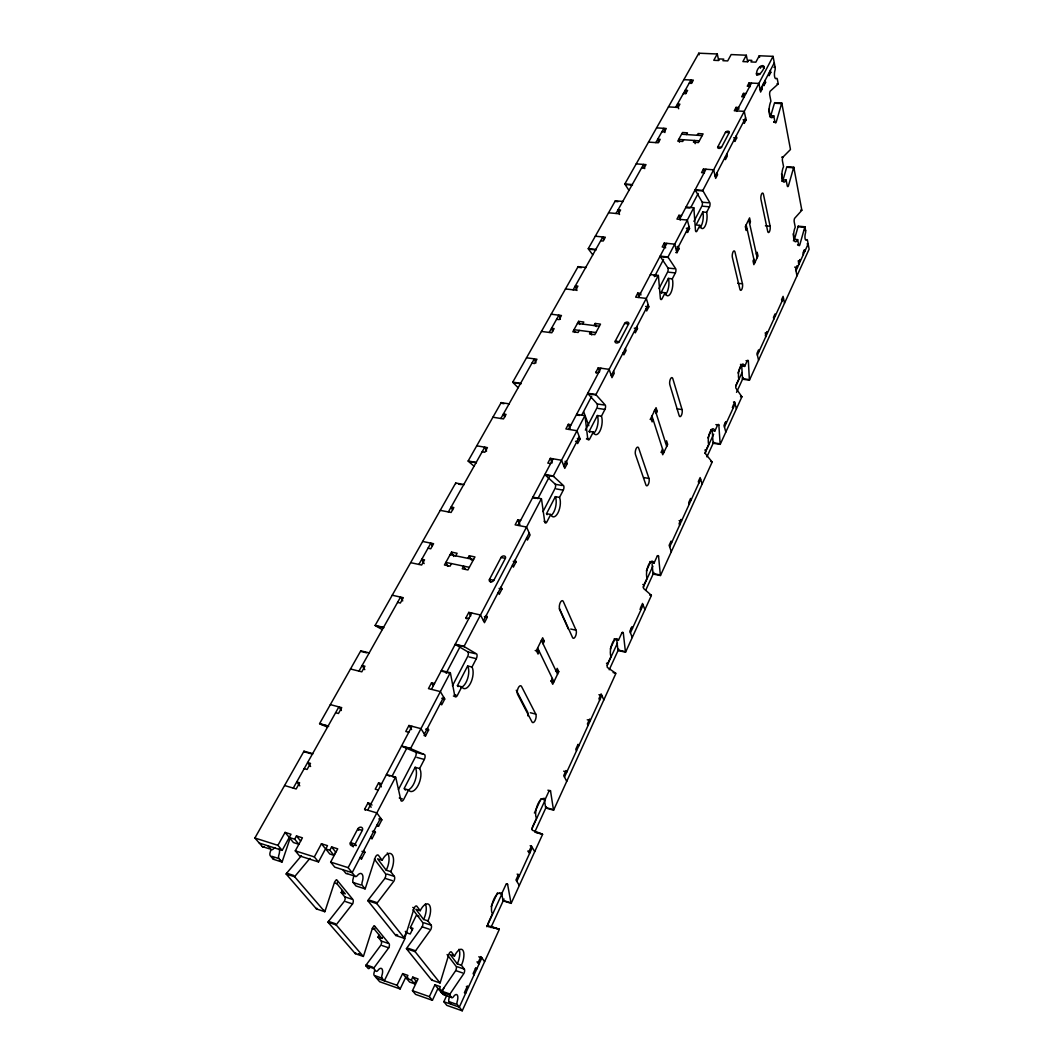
<?xml version="1.0" encoding="UTF-8"?>
<svg xmlns="http://www.w3.org/2000/svg" width="1064" height="1064" viewBox="0 0 1064 1064"><rect width="100%" height="100%" fill="white"/><g stroke="black" fill="none" stroke-linecap="round" stroke-linejoin="round"><path stroke-width="1.5" d="M794.303 239.972L798.04 226.685A2.381 0.771 -83.5 0 1 798.239 226.167L804.916 226.778L805.621 230.489A2.381 0.758 -83.4 0 1 805.435 233.202A4.735 1.503 -83.4 0 0 805.089 238.602A4.735 1.503 -83.4 0 0 806.672 239.786A2.367 0.745 -83.3 0 1 807.47 240.371L809.119 249.189L749.455 380.167L742.552 379.223A2.474 0.851 -81.8 0 1 742.473 378.664L741.661 364.713M804.916 226.778A2.381 0.758 -83.5 0 0 804.73 227.297L799.742 245.066A2.394 0.771 -83.3 0 1 798.665 244.92L797.548 244.813L798.625 244.959L797.654 239.639A8.445 2.74 -83.5 0 1 793.824 239.041A8.445 2.74 -83.5 0 1 795.247 227.164L794.196 221.764A2.434 0.785 -83.6 0 1 794.609 218.346L801.604 210.579A2.421 0.771 -83.7 0 0 801.83 210.207L793.797 167.248L786.881 166.729A2.487 0.825 -84.3 0 0 786.682 167.261L782.771 180.907M793.797 167.248A2.487 0.811 -84.3 0 0 793.584 167.78L788.384 186.014A2.5 0.825 -84.1 0 1 787.24 185.748L786.15 180.055A8.831 2.926 -84.3 0 1 782.093 179.018A8.831 2.926 -84.3 0 1 783.556 166.622L782.426 160.784A2.54 0.851 -84.5 0 1 782.851 157.219L790.22 149.785A2.527 0.838 -84.6 0 0 790.459 149.399L781.801 103.075L774.645 102.676A2.607 0.878 -85.2 0 0 774.432 103.221L770.336 117.213M781.801 103.075A2.607 0.865 -85.2 0 0 781.588 103.62L776.135 122.347A2.62 0.878 -85 0 1 774.924 121.921L773.728 121.855M492.313 926.957L499.016 929.111A3.245 1.29 -72.7 0 1 499.322 929.364L462.242 1010.8L457.254 1004.549A3.405 1.37 -71.4 0 1 457.241 1001.37A6.85 2.766 -71.3 0 0 457.227 995A6.85 2.766 -71.3 0 0 453.517 996.662A3.431 1.397 -71.3 0 1 451.641 997.5L449.527 994.853A3.445 1.397 -71.3 0 1 449.966 994.029L463.944 973.387A3.391 1.383 -71.7 0 0 464.343 969.131L461.417 965.248A11.943 4.921 -71.7 0 0 462.813 950.205A11.943 4.921 -71.7 0 0 454.488 956.071L451.469 952.067A3.445 1.436 -71.7 0 0 449.035 953.756L440.416 982.019A3.498 1.45 -71.2 0 1 440.044 982.95L415.093 951.642A3.604 1.556 -71.1 0 1 415.572 950.79L430.747 929.67A3.551 1.529 -71.6 0 0 431.159 925.175L427.914 920.879A12.502 5.48 -71.6 0 0 429.324 904.972A12.502 5.48 -71.6 0 0 420.227 910.704L416.889 906.262A3.618 1.609 -71.6 0 0 414.228 907.911L404.972 937.464A3.658 1.623 -71 0 1 404.573 938.435L395.821 935.509L367.798 900.663A3.764 1.769 -70.8 0 1 368.33 899.798L384.969 878.319A3.711 1.729 -71.4 0 0 385.381 873.557L374.342 859.074M301.458 855.682L286.682 873.172A3.671 1.889 -69.6 0 0 286.136 873.996L316.46 908.922L324.773 911.715A3.564 1.742 -69.8 0 0 325.172 910.771L334.562 882.109A3.525 1.716 -70.4 0 1 337.381 880.566L352.902 899.519A3.458 1.649 -70.5 0 1 352.543 903.921L336.69 924.151A3.511 1.676 -69.9 0 0 336.197 924.962L363.329 956.443A3.405 1.556 -70.1 0 0 363.702 955.539L372.453 928.087A3.365 1.543 -70.6 0 1 375.033 926.518L389.078 943.662A3.312 1.476 -70.6 0 1 388.719 947.825L374.116 967.641A3.365 1.503 -70.1 0 0 373.65 968.426L375.951 971.1A3.352 1.503 -70.2 0 0 377.414 970.94L379.01 969.158A6.677 2.979 -70.2 0 1 382.189 969.264A6.677 2.979 -70.2 0 1 382.016 975.076A3.325 1.476 -70.3 0 0 382.069 978.202L384.317 980.809L404.879 938.767L376.816 903.615L367.798 900.663M270.748 850.043A7.515 3.977 -69.5 0 1 270.203 852.184A3.737 1.968 -69.6 0 0 270.362 855.842L273.328 859.246L281.96 862.039A3.737 1.942 -69.6 0 0 282.399 861.069L290.007 838.538M760.201 73.695L756.517 73.522A1.995 1.157 -14.2 0 0 757.714 74.826A1.995 1.157 -14.2 0 0 760.201 73.695C770.349 62.151 757.009 63.84 756.517 73.522L756.837 75.145M350.322 843.021C348.912 845.893 353.913 846.997 354.937 844.444L362.319 830.399A2.873 2.274 -40.3 0 0 361.308 827.26A2.873 2.274 -40.3 0 0 357.717 829.002L350.322 843.021L353.288 846.864M501.556 892.656L502.979 900.383A3.179 1.277 -73.1 0 0 503.179 900.876L511.159 903.376L542.587 834.389A3.072 1.224 -74.4 0 0 542.308 834.096L532.399 830.292A3.112 1.25 -74.4 0 1 532.811 826.209L536.482 818.243A10.8 4.362 -74.7 0 1 537.905 803.998A10.8 4.362 -74.7 0 1 544.954 799.849L548.558 792.042A3.059 1.224 -75 0 1 550.527 790.898L553.44 809.677A3.032 1.197 -74.9 0 0 553.599 810.183L545.792 808.002A3.019 1.21 -74.8 0 1 545.619 807.496L544.143 798.16M553.599 810.183L615.857 673.512A2.833 1.091 -77.2 0 0 615.63 673.179L607.345 667.421A2.86 1.117 -77.3 0 1 607.757 663.524L610.975 656.528A9.948 3.897 -77.6 0 1 612.412 642.962A9.948 3.897 -77.6 0 1 618.423 640.368L621.589 633.506A2.82 1.104 -77.8 0 1 623.278 632.801L625.419 651.673A2.793 1.077 -77.6 0 0 625.552 652.205L618.064 650.516A2.793 1.091 -77.6 0 1 617.918 649.984L616.827 640.595M625.552 652.205L651.381 595.494A2.726 1.037 -78.5 0 0 651.181 595.135L643.627 588.538A2.753 1.051 -78.6 0 1 644.039 584.748L647.058 578.204A9.589 3.671 -78.9 0 1 648.495 564.971A9.589 3.671 -78.9 0 1 654.041 563.069L656.993 556.632A2.713 1.037 -79.1 0 1 658.549 556.126L660.358 574.986A2.7 1.011 -78.9 0 0 660.478 575.531L653.15 574.068A2.687 1.024 -78.9 0 1 653.017 573.523L652.099 564.146M660.478 575.531L712.122 462.135A2.567 0.918 -80.6 0 0 711.949 461.749L705.592 453.889A2.594 0.944 -80.7 0 1 706.004 450.272L708.677 444.446A9.044 3.259 -80.9 0 1 710.1 431.798A9.044 3.259 -80.9 0 1 714.875 430.987L717.508 425.268A2.567 0.918 -81.1 0 1 718.852 425.055L720.129 443.821A2.54 0.904 -80.9 0 0 720.222 444.366L713.173 443.262A2.54 0.918 -80.9 0 1 713.066 442.704L712.202 430.255M720.222 444.366L741.834 396.925A2.5 0.865 -81.5 0 0 741.674 396.513L735.862 388.107A2.527 0.878 -81.7 0 1 736.261 384.57L738.788 379.09A8.791 3.059 -81.8 0 1 740.212 366.748A8.791 3.059 -81.8 0 1 744.627 366.415L747.114 361.029A2.5 0.865 -82 0 1 748.351 360.949L749.375 379.622A2.474 0.851 -81.7 0 0 749.455 380.167M477.829 963.213L479.186 963.665L478.255 962.388L480.928 956.563L484.612 961.656M517.131 874.143L518.461 874.542L515.96 880.021L519.338 885.421M528.515 852.49L529.832 852.876L529.008 851.493L531.468 846.133L530.138 845.747M733.495 401.979L734.665 402.152L732.976 405.836L733.415 407.512L732.245 407.339M516.811 881.378L532.279 847.516M564.492 777.066L601.812 695.404L598.912 694.712M630.42 632.841L643.135 605.017M669.682 546.923L700.631 479.226M724.464 427.076L735.104 403.828M757.369 355.097L783.45 298.066M795.965 270.682L808.148 244.028L807.044 243.922M490.916 927.595L504.043 898.987M546.377 806.712L534.74 832.088L539.967 833.631M609.22 669.788L618.689 649.16M645.675 590.334L653.894 572.419M706.922 456.868L713.691 442.105M736.541 392.337L743.324 377.547M499.016 929.111L488.097 926.584A3.285 1.33 -72.6 0 1 488.496 922.395L492.446 913.83A11.372 4.615 -73 0 1 493.856 899.186A11.372 4.615 -73 0 1 501.556 894.039L505.427 885.647A3.219 1.303 -73.3 0 1 507.581 884.237L510.973 902.871A3.179 1.277 -73.2 0 0 511.159 903.376M486.833 926.704L502.128 893.481M531.641 829.401L545.42 799.476M607.251 665.226L617.452 643.082M643.228 587.115L652.87 566.168M704.807 453.41L713.651 434.192M735.929 385.833L742.06 372.52M462.242 1010.8L446.814 1005.374L443.848 1001.703L446.601 995.758M491.103 906.661L497.513 892.789M534.394 813.016L541.004 798.745L544.954 799.849M610.284 648.92L614.633 639.517A9.948 3.91 -77.6 0 0 614.207 638.733M646.34 570.956L650.317 562.337A9.576 3.684 -78.9 0 0 649.944 561.513M707.866 437.889L711.311 430.441A9.031 3.272 -81 0 0 710.991 429.563M737.884 372.972L741.129 365.95A8.791 3.072 -81.8 0 0 740.491 364.34M443.954 987.924L442.571 990.877L438.94 989.613L440.323 986.661L434.937 984.799L429.377 996.636L432.41 1000.306L437.929 988.509L434.937 984.799M414.441 983.735L415.825 980.822L412.766 977.111L411.369 980.024L414.441 983.735L409.6 982.059L406.514 978.348L407.911 975.422L402.644 973.6L397.005 985.264L400.144 988.948L405.743 977.324L402.644 973.6M432.41 1000.306L415.545 994.375L412.46 990.69L418.059 978.947L412.766 977.111M552.362 678.46L551.139 680.987L552.735 684.272L558.773 671.677L557.203 668.365L555.993 670.879M662.593 449.088L661.595 451.163L662.739 454.74L667.7 444.393L666.569 440.802L665.572 442.877M753.857 259.19L753.019 260.933L753.857 264.657L757.994 255.998L757.182 252.274L756.344 254.003M412.38 930.096L410.372 927.529L416.277 915.452L418.857 916.29M404.546 936.081L406.621 931.851L405.317 931.412M543.066 643.813L544.316 641.273L542.667 637.788L536.362 650.583L538.038 654.041L539.302 651.474L535.192 650.53M656.235 413.51L657.259 411.436L656.062 407.672L650.915 418.125L652.126 421.876L653.163 419.775L650.077 419.296M747.034 228.733L746.183 230.476L745.305 226.579L749.588 217.881L750.452 221.778L749.601 223.52M403.469 746.755L411.01 748.803L424.736 754.682A3.604 1.716 -73.8 0 1 424.323 759.457L419.628 768.541A12.755 6.065 -73.3 0 1 418.139 785.325A12.755 6.065 -73.3 0 1 408.563 789.98L403.775 799.29A3.684 1.756 -72.9 0 1 400.968 800.673L395.848 777.757A3.724 1.809 -73 0 0 395.569 777.119L386.471 774.539A3.724 1.822 -72.9 0 1 386.751 775.177M457.081 645.01L464.436 646.752L476.752 654.041A3.418 1.596 -76.2 0 1 476.326 658.669L472.004 667.035A12.076 5.652 -75.7 0 1 470.488 683.314A12.076 5.652 -75.7 0 1 461.816 686.785L457.4 695.351A3.485 1.636 -75.3 0 1 454.86 696.388L453.397 696.016M562.311 485.53L555.368 484.293L545.154 474.956A3.192 1.45 -80.1 0 1 544.861 474.478L553.307 475.967A3.205 1.436 -80.1 0 0 553.599 476.446L563.707 485.783A3.152 1.397 -79.8 0 1 563.268 490.172L559.531 497.407A11.119 4.934 -79.5 0 1 558.002 512.782A11.119 4.934 -79.5 0 1 550.726 514.471L546.909 521.865A3.205 1.436 -79.2 0 1 544.795 522.384L541.563 499.415A3.245 1.463 -79.5 0 0 541.377 498.737L532.878 497.181A3.232 1.476 -79.5 0 1 532.998 497.5M604.006 404.985L597.223 403.948L587.993 393.773A3.086 1.343 -81.6 0 1 587.727 393.268L595.973 394.491A3.086 1.33 -81.6 0 0 596.226 394.997L605.363 405.185A3.046 1.29 -81.4 0 1 604.924 409.441L601.453 416.17A10.72 4.589 -81.1 0 1 599.91 431.12A10.72 4.589 -81.1 0 1 593.273 432.024L589.722 438.9A3.086 1.33 -80.8 0 1 587.793 439.193L586.424 438.967M689.379 208.025L686.147 207.733A2.86 1.104 -84.4 0 0 686.027 207.041L693.781 207.733L668.019 256.943A2.926 1.157 -83.8 0 0 668.232 257.461L675.8 268.886A2.873 1.131 -83.5 0 1 675.374 272.929L672.315 278.835A10.108 3.99 -83.3 0 1 670.786 293.012A10.108 3.99 -83.3 0 1 665.146 292.746L662.034 298.758A2.913 1.157 -83.1 0 1 660.398 298.705L658.456 276.135A2.939 1.184 -83.5 0 0 658.323 275.443L650.383 274.579A2.939 1.197 -83.5 0 1 650.463 274.898M628.97 190.376L625.087 184.471A2.78 1.17 -85.2 0 1 624.861 183.939L698.822 53.2L717.282 53.985L713.771 60.302L718.533 60.515L719.41 58.932L723.773 59.119L722.895 60.701L727.683 60.914L731.154 54.57L746.316 55.222L742.885 61.592L747.713 61.805L748.577 60.209L751.849 60.355L750.985 61.951L755.852 62.164L759.257 55.767L773.062 56.352L702.852 190.429A2.846 1.077 -84.6 0 0 703.038 190.961L709.914 202.878A2.806 1.051 -84.3 0 1 709.475 206.815L706.629 212.348A9.842 3.711 -84.2 0 1 705.086 226.153A9.842 3.711 -84.2 0 1 699.913 225.355L697 230.994A2.833 1.077 -84 0 1 695.497 230.782L693.901 208.424A2.873 1.104 -84.4 0 0 693.781 207.733M419.628 768.541L415.146 767.29L404.067 788.69L408.563 789.98M458.092 686.613A12.063 5.679 -75.7 0 1 457.427 685.695L467.641 665.984L472.004 667.035M547.069 514.697A11.105 4.961 -79.5 0 1 546.524 513.686L555.355 496.649L559.531 497.407M589.656 432.423A10.707 4.602 -81.1 0 1 589.163 431.372L597.37 415.532L601.453 416.17M661.609 293.385A10.108 4.003 -83.3 0 1 661.223 292.294L668.418 278.396L672.315 278.835M706.629 212.348L702.812 212.002L696.069 224.996L699.913 225.355M398.481 789.515L415.386 757.009A3.604 1.729 -73.7 0 0 415.811 752.235L401.966 746.343A3.644 1.782 -73.8 0 1 401.554 745.957L410.611 748.418A3.658 1.769 -73.9 0 0 411.01 748.803M452.413 685.828L467.615 656.594A3.418 1.609 -76.1 0 0 468.04 651.966L455.605 644.664A3.458 1.663 -76.3 0 1 455.246 644.239L464.077 646.327A3.471 1.649 -76.3 0 0 464.436 646.752M542.986 511.651L554.942 488.669A3.152 1.41 -79.8 0 0 555.368 484.293M585.373 430.149L596.784 408.204A3.046 1.303 -81.4 0 0 597.223 403.948M658.988 288.583L667.58 272.078A2.873 1.144 -83.5 0 0 668.006 268.048L660.345 256.65A2.913 1.17 -83.8 0 1 660.119 256.118L668.019 256.943M693.928 221.405L701.868 206.15A2.793 1.064 -84.4 0 0 702.293 202.227L695.337 190.323A2.833 1.077 -84.7 0 1 695.138 189.791L702.852 190.429M380.606 818.123L352.171 872.679L334.748 867.133L330.665 862.093L337.714 848.846L331.596 846.944L329.84 850.229L333.91 855.296L335.652 852.011L331.596 846.944M424.39 734.12L443.648 697.173M483.468 620.764L529.22 533.011M563.96 466.338L579.335 436.865M611.268 375.592L648.202 304.73M676.451 250.532L688.993 226.459M715.168 176.238L745.611 117.825M760.161 89.921L774.273 62.829M360.018 858.382L361.561 858.861L364.992 852.277L363.688 850.588M370.538 838.193L372.067 838.658L375.446 832.181L374.169 830.465M376.988 825.81L378.518 826.263L381.856 819.852L376.829 812.909L364.606 809.278L367.984 802.894L371.03 803.786L371.974 805.102M424.031 735.53L425.534 735.929L428.646 729.957L427.515 728.135M434.498 683.554L431.532 682.809L428.473 688.608L440.363 691.6L444.739 699.021L441.706 704.86L440.602 703.011M486.315 615.311L487.299 617.226L484.466 622.679L480.489 614.992L468.812 612.385L465.912 617.852L466.431 618.809M501.038 587.075L501.982 589.017L499.216 594.337L498.258 592.409M515.176 559.943L516.093 561.898L513.38 567.099L512.462 565.144M565.051 461.337L566.447 461.563L567.245 463.585L564.771 468.359L561.526 460.247L550.341 458.345L547.814 463.119L550.607 463.598M571.115 424.749L568.349 424.31L565.902 428.938L576.994 430.721L580.106 438.9L577.672 443.555L576.901 441.52L575.504 441.294M636.831 326.542L637.482 328.63L635.301 332.833L634.636 330.744M640.94 294.954L640.462 293.371L637.802 293.065L635.647 297.149L646.3 298.399L648.827 306.818L646.686 310.941L646.048 308.853M675.72 252.501L677.023 252.647L679.045 248.75L678.473 246.635L677.169 246.502M686.267 232.271L687.557 232.391L689.539 228.574L687.331 220.062L676.957 219.104L678.952 215.314L681.545 215.553M736.221 135.846L736.687 137.974L734.878 141.446L734.413 139.317M738.908 109.153L738.562 107.531L736.075 107.384L734.28 110.776L744.255 111.361L746.064 119.966L744.295 123.371L743.842 121.23M761.877 86.623L762.303 88.764L760.587 92.063L758.885 83.444L749.016 82.952L747.261 86.237L749.734 86.37M765.149 80.345L765.561 82.487L763.859 85.758L763.447 83.617M770.363 70.33L770.775 72.485L769.086 75.717L768.687 73.562M376.816 903.615A3.777 1.756 -70.9 0 1 377.334 902.738L393.906 881.152A3.724 1.716 -71.5 0 0 394.318 876.377L390.714 871.602A13.114 6.145 -71.6 0 0 392.137 854.725A13.114 6.145 -71.6 0 0 382.149 860.257L378.412 855.31A3.791 1.809 -71.5 0 0 375.486 856.906L365.511 887.868A3.844 1.822 -70.9 0 1 365.085 888.879L362.358 885.474A3.844 1.822 -71 0 1 362.279 881.724A7.741 3.697 -70.9 0 0 362.106 874.209A7.741 3.697 -70.9 0 0 357.358 875.526A3.884 1.862 -71 0 1 354.964 876.191L348.154 867.652L395.569 777.119M410.611 748.418L450.258 672.714L441.361 670.546A3.511 1.702 -75.5 0 1 441.507 670.852M464.077 646.327L541.377 498.737M553.307 475.967L584.894 415.625L576.608 414.335A3.112 1.37 -81.2 0 1 576.781 415.027L579.534 415.452M595.973 394.491L658.323 275.443M493.816 580.306L505.36 558.374A2.5 1.875 -25.7 0 0 504.23 555.98A2.5 1.875 -25.7 0 0 501.038 557.483L489.48 579.388A2.527 1.902 -26.7 0 0 490.597 581.848A2.527 1.902 -26.7 0 0 493.816 580.306L489.48 579.388L490.77 581.981M619.301 341.65L628.625 323.948A2.234 1.516 -18.2 0 0 627.441 322.113A2.234 1.516 -18.2 0 0 624.595 323.443L615.258 341.118A2.261 1.543 -18.6 0 0 616.442 342.994A2.261 1.543 -18.6 0 0 619.301 341.65L615.258 341.118M721.552 147.204L729.226 132.614A2.048 1.237 -14.9 0 0 728.029 131.191A2.048 1.237 -14.9 0 0 725.449 132.362L717.761 146.938A2.062 1.264 -15.1 0 0 718.958 148.388A2.062 1.264 -15.1 0 0 721.552 147.204L717.761 146.938M392.244 775.856L406.874 747.992M446.122 673.273L460.513 645.888M537.825 498.71L549.263 476.938M581.808 414.973L591.69 396.18M654.48 276.653L663.55 259.377M690.696 207.706L698.17 193.488M367.652 810.183L411.954 726.26M431.439 689.352L471.724 613.037M517.982 525.39L553.134 458.81M568.668 429.377L600.961 368.211M638.294 297.468L666.862 243.363M679.537 219.344L705.991 169.216M736.767 110.922L751.477 83.072M381.604 783.769L378.571 782.891L375.246 789.182L378.279 790.06M425.534 735.929L420.958 728.654L408.962 725.475L405.783 731.473L408.776 732.271M520.655 520.336L517.809 519.791L515.136 524.845L526.547 527.052L530.098 534.979L527.451 540.06L526.56 538.091M596.279 373.264L595.907 372.227L598.234 367.825L609.14 369.354L611.973 377.654L614.247 373.278L613.556 371.203M677.023 252.647L674.709 244.148L664.255 243.097L662.194 246.994L664.801 247.26M717.043 172.634L717.548 174.775L715.673 178.38L713.651 169.814L703.45 169.03L701.548 172.634L704.089 172.833M745.944 93.552L743.47 93.419L741.701 96.758L744.175 96.891M318.495 861.946L325.518 848.833L321.434 843.765L314.346 856.906L318.495 861.946L299.503 855.882L295.287 850.854L302.415 837.82L296.457 835.958L294.675 839.19L298.864 844.257L293.438 842.542L285.086 832.394L277.904 845.335L282.186 850.362L291.004 834.256L285.086 832.394M333.91 855.296L329.813 854.006L325.73 848.939L327.499 845.654L321.434 843.765M467.894 558.361L469.304 555.767L474.956 556.938L467.934 569.945L462.255 568.761L463.678 566.141L465.168 569.067M594.071 325.557L595.202 323.456L600.495 324.134L594.816 334.655L589.509 333.963L590.653 331.848L591.73 334.974M697.199 135.274L698.13 133.545L703.091 133.878L698.41 142.563L693.435 142.217L694.38 140.475L695.151 143.68M451.469 563.587L450.045 566.181L444.433 564.997L451.535 552.11L457.121 553.267L455.711 555.834M579.228 330.372L578.071 332.473L572.831 331.795L578.577 321.355L583.803 322.02L582.66 324.094M683.66 139.743L682.716 141.472L677.781 141.14L682.529 132.508L687.45 132.84L686.506 134.556M293.265 788.105L338.884 706.882L341.371 710.499M358.967 671.118L400.543 597.09L402.737 600.881M418.897 564.425L430.853 543.145L432.21 545.726M448.37 511.944L484.758 447.159L486.567 451.163M500.865 418.498L534.341 358.874L535.937 362.957M549.197 332.447L558.879 315.183L560.382 319.306M573.124 289.834L602.822 236.966L603.7 239.746M616.016 213.465L643.56 164.428L644.731 168.631M655.823 142.603L663.843 128.332L664.933 132.548M675.64 107.318L690.975 80.013L691.64 82.832M269.564 848.873L262.303 846.558L254.881 838.02L303.998 751.184L312.63 753.631A3.631 1.929 -72 0 1 312.803 753.924M327.513 727.084L320.038 724.012A3.551 1.902 -72.9 0 1 319.599 723.613L360.776 650.822L369.208 652.884A3.431 1.809 -74.9 0 1 369.368 653.19M382.282 629.569L375.552 625.832A3.378 1.782 -75.7 0 1 375.153 625.406L455.698 483.016L463.784 484.492A3.165 1.583 -79.4 0 1 463.917 484.812M474.065 466.165L468.479 461.47A3.112 1.556 -80.1 0 1 468.147 460.991L501.171 402.618L509.084 403.841A3.046 1.463 -81.3 0 1 509.204 404.16M518.128 387.722L513.048 382.628A3.006 1.436 -81.8 0 1 512.755 382.136L578.098 266.638L585.692 267.463A2.873 1.277 -83.9 0 1 585.772 267.796M592.768 254.828L588.512 249.162A2.846 1.25 -84.3 0 1 588.272 248.643L615.338 200.79L622.773 201.442A2.806 1.184 -84.9 0 1 622.852 201.761M447.093 954.528L456.11 966.338A3.378 1.397 -71.6 0 1 455.711 970.594L441.666 991.143A3.431 1.41 -71.1 0 0 441.214 991.954L443.356 994.614A3.418 1.41 -71.2 0 0 444.725 994.401M412.965 909.747L422.581 922.355A3.538 1.543 -71.5 0 1 422.169 926.85L406.927 947.878A3.591 1.569 -71 0 0 406.435 948.716L431.638 980.05L440.044 982.95M369.527 968.187A3.338 1.503 -70.1 0 1 368.064 968.346L365.737 965.673A3.352 1.516 -70 0 1 366.202 964.888L380.872 945.164A3.298 1.49 -70.5 0 0 381.231 941.002L378.013 937.105A11.624 5.32 -70.5 0 0 378.864 935.203M363.329 956.443L355.336 953.69L327.978 922.195A3.498 1.689 -69.8 0 1 328.483 921.384L344.404 901.235A3.445 1.663 -70.4 0 0 344.763 896.846L341.198 892.55A12.156 5.919 -70.4 0 0 342.116 890.568M309.93 858.382L295.22 875.951A3.684 1.875 -69.7 0 0 294.675 876.789L324.773 911.715M773.914 67.298L775.124 67.351A2.687 0.904 -85.7 0 1 774.951 70.437A5.333 1.796 -85.6 0 0 774.592 76.581A5.333 1.796 -85.6 0 0 776.441 78.443A2.66 0.891 -85.5 0 1 777.372 79.374L778.196 83.803A2.647 0.891 -85.5 0 1 777.944 84.176L770.15 91.225A2.673 0.904 -85.4 0 0 769.711 94.962L770.934 101.253A9.257 3.139 -85.2 0 0 769.432 114.22A9.257 3.139 -85.2 0 0 773.741 115.776L774.924 121.921M760.082 66.753L763.766 66.926M769.551 72.419L770.775 72.485M764.338 82.433L765.561 82.487M776.999 83.75L778.196 83.803M683.859 79.654L693.356 80.133L691.534 83.364L689.153 83.245M761.066 88.711L762.303 88.764M683.367 93.566L685.748 93.699L687.583 90.427L685.203 90.294L685.974 93.472M775.629 103.288L781.588 103.62M668.445 106.892L678.047 107.451L679.909 104.139L677.502 103.993L678.686 108.754M769.631 116.402A9.244 3.152 -85.2 0 0 770.136 115.564L773.741 115.776M743.084 119.78L746.064 119.966M773.741 122.187L774.938 122.267M656.594 127.853L666.264 128.491L664.348 131.896L661.928 131.737M725.449 132.362L729.226 132.614M681.612 134.237L702.174 135.607M733.695 137.775L736.687 137.974M699.367 140.82L678.752 139.411L679.47 142.23M648.535 142.097L658.257 142.775L660.185 139.331L657.752 139.158L658.589 142.323M781.668 157.14L782.851 157.219M787.826 167.354L793.584 167.78M636.219 163.869L646.021 164.614L644.026 168.152L641.579 167.966M781.708 181.252A8.818 2.939 -84.3 0 0 782.665 179.776L786.15 180.055M624.861 183.939L632.255 184.564A2.78 1.157 -85.2 0 0 632.468 185.083L626.31 184.577M696.614 190.429L703.038 190.961M800.7 210.113L801.83 210.207M702.293 202.227L708.637 202.772M703.131 206.256L709.475 206.815M617.945 201.681L615.484 201.468A2.793 1.197 -84.9 0 0 615.338 200.79M799.157 226.792L804.73 227.297M765.428 225.821L770.11 226.26A3.804 1.29 -83.7 0 1 769.485 231.58A3.804 1.29 -83.7 0 1 767.689 231.3L760.973 199.447A3.884 1.343 -84.1 0 1 761.598 193.981A3.884 1.343 -84.1 0 1 763.46 194.38L770.11 226.26M804.504 230.383L805.621 230.489M608.555 212.787L618.503 213.704L620.591 209.994L618.091 209.768L619.514 214.489M686.307 228.268L689.539 228.574M793.372 240.81A8.445 2.753 -83.5 0 0 794.289 239.32L797.654 239.639M803.666 251.303L804.77 251.423L804.437 249.694L802.974 252.873L803.307 254.602M595.308 236.208L605.336 237.219L603.195 241.023L600.681 240.77M675.8 248.417L679.045 248.75M798.04 261.052L800.261 261.279L799.929 259.55L798.452 262.768L798.798 264.484M794.662 267.157L797.441 267.45L797.096 265.721L795.619 268.966L796.976 275.829M588.272 248.643L595.813 249.428A2.86 1.25 -84.2 0 0 596.053 249.947L589.762 249.295M661.648 256.783L668.232 257.461M668.006 268.048L674.51 268.74M668.87 272.224L675.374 272.929M737.684 283.29L742.459 283.809A3.884 1.37 -83 0 1 741.834 289.262A3.884 1.37 -83 0 1 739.892 289.155L732.404 257.568A3.977 1.423 -83.5 0 1 733.029 251.969A3.977 1.423 -83.5 0 1 735.038 252.195L742.459 283.809M581.409 267.663L578.244 267.317A2.873 1.29 -83.9 0 0 578.098 266.638M653.828 275.629L657.126 275.988M661.223 292.294L665.146 292.746M565.476 288.929L575.691 290.126L577.925 286.123L575.371 285.83L576.981 290.499M645.649 306.445L648.827 306.818M765.043 333.059L767.317 333.338L766.931 331.636L765.349 335.094L765.734 336.796M551.179 314.213L561.46 315.503L559.159 319.626L556.578 319.306M624.595 323.443L628.625 323.948M634.277 328.217L637.482 328.63M577.446 323.429L599.378 326.236M595.973 332.54L574.001 329.694L574.972 332.447M541.443 331.423L551.79 332.779L554.118 328.616L551.538 328.271L552.682 331.356M746.024 360.643L748.351 360.949M741.129 365.95L744.627 366.415M742.473 378.664L748.218 379.462M526.534 357.783L536.961 359.233L534.554 363.529L531.933 363.17M595.907 372.227L598.633 372.613M740.517 396.353L741.674 396.513M740.664 396.752L741.834 396.925M512.755 382.136L520.615 383.306A3.019 1.436 -81.8 0 0 520.828 383.705M514.351 382.827L520.908 383.798M589.363 393.973L596.226 394.997M677.076 408.829L682.051 409.574A4.096 1.556 -81.3 0 1 681.412 415.293A4.096 1.556 -81.3 0 1 679.151 415.598L669.855 384.796A4.189 1.623 -81.8 0 1 670.493 378.917A4.189 1.623 -81.8 0 1 672.834 378.718L682.051 409.574M654.187 410.97L657.259 411.436M725.01 423.153L726.18 423.326L725.741 421.663L724.012 425.414L725.821 432.064M715.899 424.603L718.852 425.055M598.141 408.403L604.924 409.441M711.311 430.441L714.875 430.987M504.004 403.695L501.37 403.283A3.046 1.476 -81.3 0 0 501.171 402.618M713.066 442.704L718.945 443.635M589.163 431.372L593.273 432.024M704.807 450.072L706.004 450.272M492.911 417.221L503.511 418.923L506.052 414.401L503.392 413.976L504.695 417.008M586.982 438.448L588.352 438.674M577.34 438.448L580.106 438.9M660.864 452.2L663.737 452.666L651.953 416.024M710.765 461.563L711.949 461.749M476.752 445.803L487.432 447.625L484.825 452.28L482.138 451.814M564.465 463.119L567.245 463.585M643.88 477.576L648.96 478.441A4.216 1.663 -80.2 0 1 648.335 484.306A4.216 1.663 -80.2 0 1 645.888 484.865L635.514 454.634A4.322 1.742 -80.7 0 1 636.152 448.596A4.322 1.742 -80.7 0 1 638.693 448.157L648.96 478.441M468.147 460.991L476.193 462.414A3.126 1.543 -80.1 0 0 476.419 462.787L469.809 461.709M546.563 475.209L553.599 476.446M556.326 488.921L563.268 490.172M679.085 520.615L681.505 521.067L680.987 519.445L679.111 523.541L679.63 525.164M458.611 484.173L461.311 484.665M533.077 497.859L535.897 498.378M546.524 513.686L550.726 514.471M544.103 521.333L545.513 521.599M440.23 510.361L451.096 512.462L453.849 507.555L451.136 507.023L452.599 509.975M657.313 555.887L658.549 556.126M650.317 562.337L654.041 563.069M653.017 573.523L659.135 574.746M642.802 584.495L644.039 584.748M422.634 541.456L433.593 543.704L430.747 548.785L428.007 548.213M501.038 557.483L505.36 558.374M513.234 561.313L516.093 561.898M649.944 594.882L651.181 595.135M650.157 595.242L651.381 595.494M450.139 554.677L473.573 559.531M469.357 567.338L445.883 562.417L447.904 566.287M639.876 609.167L641.113 609.433L640.515 607.863L642.536 603.448L644.917 609.712M410.638 562.67L421.663 565.011L424.549 559.85L421.783 559.278L424.137 563.614M499.096 588.405L501.982 589.017M631.218 628.066L632.468 628.345L631.856 626.789L629.795 631.284L632.269 637.469M622.014 632.521L623.278 632.801M570.743 629.037L576.063 630.221A4.535 1.889 -77.5 0 1 575.424 636.392A4.535 1.889 -77.5 0 1 572.538 637.536L559.664 608.914A4.628 1.982 -77.8 0 1 560.302 602.557A4.628 1.982 -77.8 0 1 563.308 601.506L576.063 630.221M614.633 639.517L618.423 640.368M392.23 595.228L403.336 597.715L400.357 603.035L397.564 602.397M484.399 616.575L487.299 617.226M617.918 649.984L624.169 651.394M465.912 617.852L468.838 618.503M541.576 640.648L544.316 641.273M606.48 663.231L607.757 663.524M613.103 672.581L615.63 673.179M486.873 925.574L490.983 926.531A3.232 1.303 -72.6 0 1 491.289 926.784L499.322 929.364M375.153 625.406L383.532 627.374A3.378 1.769 -75.8 0 0 383.825 627.72L376.935 626.164M555.568 670.905L558.773 671.677M468.04 651.966L475.302 653.695M469.064 656.94L476.326 658.669M550.886 681.013L553.945 681.745L537.626 648.016M366.668 652.844L361.055 651.474A3.431 1.822 -74.8 0 0 360.776 650.822M441.613 671.198L449.008 673.02M457.427 685.695L461.816 686.785M587.248 719.796L590.321 720.554L589.616 719.064L587.408 723.919L588.099 725.409M530.337 712.734L535.764 714.104A4.721 2.008 -75.8 0 1 535.139 720.434A4.721 2.008 -75.8 0 1 532 721.937L517.636 694.42A4.828 2.115 -76.1 0 1 518.261 687.889A4.828 2.115 -76.1 0 1 521.533 686.466L535.764 714.104M454.461 694.606L455.937 694.978M350.495 668.99L361.8 671.836L364.952 666.21L362.119 665.492L364.806 669.655M441.773 698.277L444.739 699.021M425.653 729.159L428.646 729.957M330.345 704.621L341.73 707.64L338.472 713.479L335.612 712.707M563.694 771.174L566.793 772.012L566.048 770.562L563.734 775.616L566.726 781.375M319.599 723.613L328.164 725.954A3.564 1.889 -73 0 0 328.377 726.18M321.461 724.398L328.603 726.353M415.811 752.248L423.246 754.27M547.894 790.18L550.527 790.898M416.875 757.422L424.323 759.457M545.619 807.496L552.123 809.318M304.317 751.822L311.486 753.857M388.267 775.616L389.783 776.042M392.816 776.906L394.332 777.332M535.751 832.221L542.308 834.096M541.27 834.016L542.587 834.389M304.198 768.634L307.084 769.471L310.502 763.38L307.616 762.556L310.608 766.506M399.253 797.973L402.259 798.851M527.691 851.107L529.008 851.493M284.58 785.525L296.164 788.969L299.636 782.785L296.736 781.92L299.782 785.844M378.811 818.934L381.856 819.852M372.387 831.25L375.446 832.181M517.982 875.499L519.312 875.898L518.461 874.542M362.319 830.399L357.717 829.002L358.701 830.292M506.238 883.825L507.581 884.237M499.535 893.414L501.556 894.039M361.92 851.32L364.992 852.277M382.149 860.257L377.614 858.848L386.219 870.192L390.714 871.602M502.979 900.383L509.643 902.458M289.222 837.474L294.675 839.19M325.73 848.939L329.84 850.229M386.857 874.023L394.318 876.377M384.969 878.319L392.417 880.673M254.881 838.02L277.904 845.335M295.287 850.854L314.346 856.906M330.665 862.093L348.154 867.652M259.257 843.047L282.186 850.362M347.276 873.73L354.964 876.191M271.799 856.294L279.021 858.621L281.96 862.039M353.647 876.59A7.714 3.737 -70.8 0 1 353.115 878.784A3.83 1.849 -70.9 0 0 353.208 882.521L360.829 884.982M279.526 860.138L282.399 861.069M365.085 888.879L355.948 885.94L353.208 882.521M335.998 880.128L337.381 880.566M412.766 907.432L414.228 907.911M334.828 883.014L336.889 883.679L345.281 893.88L341.198 892.55M420.227 910.704L415.878 909.294L423.605 919.469L427.914 920.879M286.682 873.172L293.784 875.486M369.82 900.29L377.334 902.738M286.136 873.996L294.675 876.789M344.763 896.846L351.546 899.08M424.004 922.821L431.159 925.175M345.747 901.687L352.543 903.921M422.169 926.85L429.311 929.205M410.372 927.529L412.965 928.38L410.225 933.993L405.796 932.516M478.76 956.815L481.859 957.839L459.316 1007.143L443.848 1001.703M373.703 926.079L375.033 926.518M323.788 910.305L325.172 910.771M396.22 934.538L397.67 935.03M476.898 961.936L478.255 962.388M372.36 928.539L374.342 929.205L381.949 938.435A11.638 5.307 -70.6 0 0 382.375 937.504M454.488 956.071L450.311 954.661L457.281 963.851L461.417 965.248M475.382 968.559L476.738 969.025L475.808 967.761L473.108 973.626L474.052 974.89M378.013 937.105L381.949 938.435M328.483 921.384L335.32 923.685M408.363 948.356L415.572 950.79M327.978 922.195L336.197 924.962M406.435 948.716L415.093 951.642M381.231 941.002L387.775 943.223M457.48 966.804L464.343 969.131M382.176 945.603L388.719 947.825M455.711 970.594L462.574 972.922M466.378 986.501L468.426 987.206L467.468 985.956L464.742 991.914L465.713 993.151L464.343 992.685M358.368 953.703L359.699 954.169M405.743 977.324L408.377 978.242M437.929 988.509L440.602 989.44M406.514 978.348L411.369 980.024M366.202 964.888L372.799 967.176M443.05 991.621L449.966 994.029M365.737 965.673L373.65 968.426M441.214 991.954L449.527 994.853M445.537 994.574L441.919 993.311L438.94 989.613M444.725 995.093L451.641 997.5M375.539 975.901L382.069 978.202M449.46 996.556A6.836 2.793 -71.2 0 1 449.008 998.484A3.391 1.383 -71.2 0 0 449.021 1001.663L455.871 1004.07M376.496 978.069L397.005 985.264M412.46 990.69L429.377 996.636M400.144 988.948L379.702 981.753L374.222 975.449A3.312 1.476 -70.1 0 1 374.169 972.336A6.663 2.993 -70.1 0 0 374.621 970.448M267.995 845.84L271.014 849.338A3.777 1.995 -69.7 0 0 273.554 848.766A7.528 3.95 -69.6 0 1 274.884 847.543M296.457 835.958L300.633 841.026M342.927 869.74L345.747 873.238A3.87 1.875 -70.8 0 0 347.502 873.238M449.021 1001.663L451.109 1004.256M353.168 846.013L350.535 842.621L355.15 844.045L356.134 845.321M360.257 857.172L361.561 858.861M354.937 844.444L355.921 845.734M370.791 836.956L372.067 838.658M377.255 824.547L378.518 826.263M364.606 809.278L365.245 810.143M367.984 802.894L371.15 807.257M378.571 782.891L381.351 786.868M408.962 725.475L411.569 729.572M431.532 682.809L433.194 685.602M531.468 846.133L534.713 851.652M468.812 612.385L470.714 615.99M516.266 690.257L527.624 712.055A4.708 2.022 -75.8 0 1 527.824 715.846M451.535 552.11L453.783 556.485M469.304 555.767L471.512 560.156M576.515 750.758L575.784 749.295L578.058 744.335L578.776 745.811M541.403 640.342L557.576 674.177M599.644 700.152L598.966 698.649L601.133 693.901L603.833 699.913M517.809 519.791L519.937 524.512M559.265 608.821L568.096 628.452A4.522 1.902 -77.4 0 1 568.269 628.97M550.341 458.345L552.189 462.893M568.349 424.31L570.118 428.912M583.764 411.994L588.818 425.693M578.577 321.355L579.667 324.467M598.234 367.825L599.591 371.722M671.317 551.724L669.136 545.313L671.052 541.137L671.597 542.746M595.202 323.456L596.266 326.582M623.172 352.756L623.85 354.831L626.084 350.535L625.406 348.46M655.038 409.746L666.716 446.454M689.246 504.137L688.727 502.514L690.576 498.484L691.081 500.12M637.802 293.065L639.012 297.016M698.822 483.176L698.33 481.54L700.139 477.576L702.107 484.133M664.255 243.097L665.585 247.872M678.952 215.314L680.229 220.102M687.011 230.276L687.557 232.391M734.665 402.152L736.408 408.842M703.45 169.03L704.421 173.033M758.566 360.164L756.97 353.408L758.579 349.883L758.978 351.586M724.956 157.445L725.449 159.587L727.284 156.049L726.805 153.908M698.822 53.2L699.181 54.796M746.17 224.837L754.682 262.914M748.737 219.623L757.169 257.727M773.834 319.08L773.462 317.378L775.018 313.986L775.39 315.689M717.282 53.985L718.666 60.369M736.075 107.384L736.94 111.414M784.514 303.187L783.091 296.351L781.561 299.689L781.92 301.391M743.47 93.419L744.135 96.651M749.016 82.952L749.827 86.982M746.316 55.222L747.62 61.646M759.257 55.767L759.563 57.389M768.873 109.14L770.136 115.564M781.508 173.831L782.665 179.776M793.212 233.787L794.289 239.32M760.188 66.553L760.507 68.176M763.859 66.726L764.178 68.349M798.239 226.167L798.426 227.098M454.86 696.388L450.498 673.379A3.525 1.689 -75.6 0 0 450.258 672.714M773.062 56.352L775.124 67.351M587.793 439.193L585.067 416.317A3.126 1.357 -81.2 0 0 584.894 415.625M455.698 483.016A3.152 1.596 -79.4 0 1 455.911 483.681M303.998 751.184A3.618 1.942 -71.9 0 1 304.251 751.636M316.779 908.23A3.564 1.756 -69.7 0 1 316.46 908.922M355.709 952.785A3.405 1.569 -69.9 0 1 355.336 953.69M264.178 846.598A3.764 2.008 -69.5 0 1 262.303 846.558M279.247 848.886A7.528 3.95 -69.6 0 1 278.874 854.964A3.737 1.955 -69.7 0 0 279.021 858.621M273.767 858.276A3.724 1.955 -69.5 0 1 273.328 859.246M336.889 883.679A12.17 5.892 -70.5 0 1 337.408 882.748M374.342 929.205A11.638 5.307 -70.6 0 1 374.821 928.313M431.931 979.359A3.485 1.463 -71.1 0 1 431.638 980.05M396.127 934.791A3.658 1.636 -70.9 0 1 395.821 935.509M458.956 949.274A11.93 4.948 -71.7 0 1 457.281 963.851M425.321 904.067A12.489 5.506 -71.6 0 1 423.605 919.469M387.283 852.942A13.101 6.171 -71.5 0 1 386.219 870.192M415.146 767.29A12.728 6.078 -73.3 0 1 415.239 780.245A12.728 6.078 -73.3 0 1 407.765 790.14M405.703 790.073A12.728 6.078 -73.3 0 1 404.825 789.541M467.641 665.984A12.063 5.679 -75.7 0 1 467.588 678.672A12.063 5.679 -75.7 0 1 460.739 687.517M555.355 496.649A11.105 4.961 -79.5 0 1 555.581 507.116A11.105 4.961 -79.5 0 1 550.966 515.521M597.37 415.532A10.707 4.602 -81.1 0 1 597.476 425.839A10.707 4.602 -81.1 0 1 593.193 433.633M668.418 278.396A10.108 4.003 -83.3 0 1 665.279 294.728M702.812 212.002A9.829 3.724 -84.2 0 1 699.793 227.776"/></g></svg>
